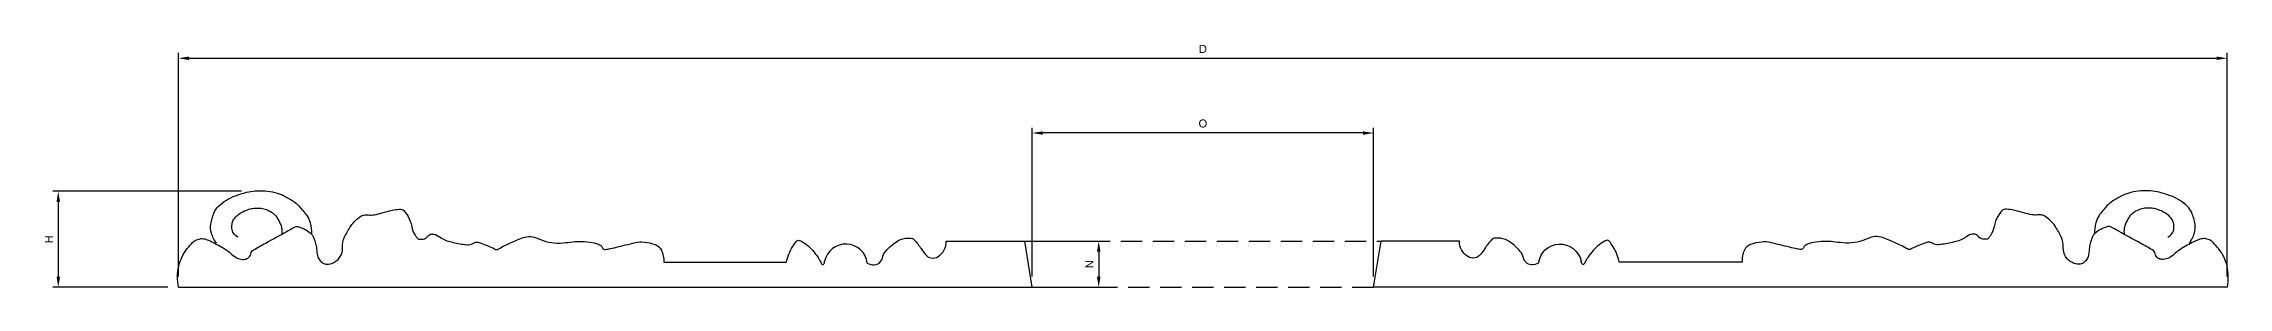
# Model space of a CAD drawing. Header units: millimetres. Extents: x 96 to 279, y 61 to 183.
# Drawn here: x 188.23 to 213.82, y 146.11 to 148.97 of the extents above; entities that cross this region are included whole.
import ezdxf

# ---------------------------------------------------------------- set-up
doc = ezdxf.new("R2010")
doc.units = ezdxf.units.MM
doc.linetypes.add('HIDDEN', pattern=[0.375, 0.25, -0.125])
doc.layers.add('DIMENSIONS', color=4, linetype='Continuous')
doc.styles.get("Standard").update_dxf_attribs({"font": 'arial.ttf'})
doc.dimstyles.new('BALMER1', dxfattribs={"dimscale": 0, "dimtxt": 0.09375, "dimasz": 0.125, "dimexe": 0.0625, "dimexo": 0.125, "dimgap": 0.0625, "dimtad": 1, "dimdec": 4, "dimlfac": -1, "dimzin": 3, "dimdsep": 46, "dimlunit": 4, "dimtxsty": 'Standard', "dimcen": 0.0625, "dimdle": 0.0625, "dimclrd": 256, "dimclre": 256, "dimclrt": 256, "dimadec": 0, "dimazin": 0, "dimtfac": 0.75, "dimtdec": 4, "dimtix": 1, "dimtmove": 2, "dimatfit": 3, "dimfxl": 1, "dimtolj": 1, "dimtzin": 3, "dimarcsym": 0})

# ---------------------------------------------------------------- blocks, each defined once
blk = doc.blocks.new('*D134')
at = {"layer": 'Defpoints', "color": 0, "transparency": 16777216}
for p in [(213.811, 148.798), (189.811, 146.114), (213.811, 146.114)]:
    blk.add_point(p, dxfattribs=at)
at = {"layer": 'DIMENSIONS', "lineweight": -2, "transparency": 16777216}
for p, q in [((189.811, 146.239), (189.811, 148.86)), ((189.936, 148.798), (213.686, 148.798)), ((213.811, 146.239), (213.811, 148.86))]:
    blk.add_line(p, q, dxfattribs=at)
at = {"layer": 'DIMENSIONS', "transparency": 16777216}
for points in [[(189.936, 148.818), (189.936, 148.777), (189.811, 148.798)], [(213.686, 148.818), (213.686, 148.777), (213.811, 148.798)]]:
    blk.add_solid(points, dxfattribs=at)
at = {"layer": 'DIMENSIONS', "transparency": 16777216, "insert": (201.811, 148.907), "char_height": 0.0938, "attachment_point": 5}
blk.add_mtext('\\A1;D', dxfattribs=at)
blk = doc.blocks.new('*D135')
at = {"layer": 'Defpoints', "color": 0, "transparency": 16777216}
for p in [(190.673, 147.239), (188.403, 146.114), (189.811, 146.114)]:
    blk.add_point(p, dxfattribs=at)
at = {"layer": 'DIMENSIONS', "lineweight": -2, "transparency": 16777216}
for p, q in [((190.548, 147.239), (188.341, 147.239)), ((188.403, 147.114), (188.403, 146.239)), ((189.686, 146.114), (188.341, 146.114))]:
    blk.add_line(p, q, dxfattribs=at)
at = {"layer": 'DIMENSIONS', "transparency": 16777216}
for points in [[(188.383, 147.114), (188.424, 147.114), (188.403, 147.239)], [(188.383, 146.239), (188.424, 146.239), (188.403, 146.114)]]:
    blk.add_solid(points, dxfattribs=at)
at = {"layer": 'DIMENSIONS', "transparency": 16777216, "insert": (188.294, 146.676), "char_height": 0.0938, "attachment_point": 5, "rotation": 90}
blk.add_mtext('\\A1;H', dxfattribs=at)
blk = doc.blocks.new('*D136')
at = {"layer": 'Defpoints', "color": 0, "transparency": 16777216}
for p in [(199.811, 147.922), (199.811, 146.114), (203.811, 146.114)]:
    blk.add_point(p, dxfattribs=at)
at = {"layer": 'DIMENSIONS', "lineweight": -2, "transparency": 16777216}
for p, q in [((199.811, 146.239), (199.811, 147.984)), ((203.686, 147.922), (199.936, 147.922)), ((203.811, 146.239), (203.811, 147.984))]:
    blk.add_line(p, q, dxfattribs=at)
at = {"layer": 'DIMENSIONS', "transparency": 16777216}
for points in [[(199.936, 147.942), (199.936, 147.901), (199.811, 147.922)], [(203.686, 147.942), (203.686, 147.901), (203.811, 147.922)]]:
    blk.add_solid(points, dxfattribs=at)
at = {"layer": 'DIMENSIONS', "transparency": 16777216, "insert": (201.811, 148.033), "char_height": 0.0938, "attachment_point": 5}
blk.add_mtext('\\A1;O', dxfattribs=at)
blk = doc.blocks.new('*D137')
at = {"layer": 'Defpoints', "color": 0, "transparency": 16777216}
for p in [(199.725, 146.655), (199.811, 146.114), (200.591, 146.114)]:
    blk.add_point(p, dxfattribs=at)
at = {"layer": 'DIMENSIONS', "lineweight": -2, "transparency": 16777216}
for p, q in [((199.85, 146.655), (200.654, 146.655)), ((200.591, 146.53), (200.591, 146.239)), ((199.936, 146.114), (200.654, 146.114))]:
    blk.add_line(p, q, dxfattribs=at)
at = {"layer": 'DIMENSIONS', "transparency": 16777216}
for points in [[(200.57, 146.53), (200.612, 146.53), (200.591, 146.655)], [(200.57, 146.239), (200.612, 146.239), (200.591, 146.114)]]:
    blk.add_solid(points, dxfattribs=at)
at = {"layer": 'DIMENSIONS', "transparency": 16777216, "insert": (200.482, 146.384), "char_height": 0.0938, "attachment_point": 5, "rotation": 90}
blk.add_mtext('\\A1;N', dxfattribs=at)

msp = doc.modelspace()

# ---------------------------------------------------------------- linework, layer by layer
for p, q in [((198.80575, 146.65465), (199.72516, 146.65465)), ((199.81125, 146.11394), (199.72516, 146.65465)), ((203.81125, 146.11394), (203.89734, 146.65465)), ((204.81674, 146.65465), (203.89734, 146.65465)), ((195.49501, 146.40915), (196.93376, 146.40915)), ((208.12748, 146.40915), (206.68874, 146.40915)), ((189.81125, 146.11394), (199.81125, 146.11394)), ((213.81125, 146.11394), (203.81125, 146.11394))]:
    msp.add_line(p, q)
at = {"linetype": 'HIDDEN'}
for p, q in [((199.72516, 146.65465), (203.89734, 146.65465)), ((199.81125, 146.11394), (203.81125, 146.11394))]:
    msp.add_line(p, q, dxfattribs=at)
at = {"flags": 128}
for points in [[(190.25753, 146.63039, -0.08823802), (190.19733, 146.74873, -0.1128337), (190.19005, 146.85281, -0.06080202), (190.22859, 146.98874, -0.09998972), (190.2772, 147.06023, -0.05260819), (190.37205, 147.13526, -0.05361756), (190.47854, 147.18763, -0.02895193), (190.60976, 147.22707, -0.03876083), (190.71092, 147.24305, -0.04005321), (190.82663, 147.24294, -0.04016147), (190.94053, 147.22441, -0.04853757), (191.03906, 147.18972, -0.03909638), (191.15192, 147.12604, -0.05552655), (191.2215, 147.0671, -0.03475866), (191.31378, 146.95474, -0.09226097), (191.35256, 146.87109, -0.06209202), (191.3697, 146.73579)], [(213.36497, 146.63039, 0.08823802), (213.42517, 146.74873, 0.1128337), (213.43245, 146.85281, 0.06080202), (213.39391, 146.98874, 0.09998972), (213.3453, 147.06023, 0.05260819), (213.25045, 147.13526, 0.05361756), (213.14396, 147.18763, 0.02895193), (213.01274, 147.22707, 0.03876083), (212.91158, 147.24305, 0.04005321), (212.79587, 147.24294, 0.04016147), (212.68197, 147.22441, 0.04853757), (212.58344, 147.18972, 0.03909638), (212.47058, 147.12604, 0.05552655), (212.401, 147.0671, 0.03475866), (212.30872, 146.95474, 0.09226097), (212.26994, 146.87109, 0.06209202), (212.25279, 146.73579)], [(189.81125, 146.11394, -0.10475143), (189.81519, 146.36366, -0.11542576), (189.91489, 146.56779, -0.01478251), (189.97638, 146.6388, -0.06220668), (189.99347, 146.65328, -0.07885813), (190.05262, 146.67981, -0.10043939), (190.1036, 146.68308, -0.07211073), (190.1614, 146.66645, -0.02408669), (190.32101, 146.58491, -0.05732173), (190.43397, 146.50167, 0.08730025), (190.5116, 146.45133, 0.11322348), (190.57385, 146.44027, 0.13401441), (190.62486, 146.45697, 0.20686333), (190.65782, 146.50726, -0.22524253), (190.68994, 146.5527, -0.00273859), (190.83299, 146.63214, 0.00158701), (191.08015, 146.76866, 0.00074493), (191.14851, 146.80683, -0.00172718), (191.17802, 146.82323, -0.19236677), (191.20974, 146.82718, -0.06494337), (191.29468, 146.79266, -0.0457497), (191.35926, 146.74781, -0.09258065), (191.38407, 146.71759, -0.04070415), (191.4017, 146.67829, -0.02491299), (191.42183, 146.61093, -0.05039564), (191.43071, 146.54787, 0.05120706), (191.43955, 146.48581, 0.09268303), (191.46184, 146.43704, 0.09076709), (191.5009, 146.39869, 0.15317074), (191.5502, 146.38391, 0.1066093), (191.62144, 146.40022, 0.07051187), (191.67031, 146.43212, 0.0733999), (191.70666, 146.47484, 0.1549287), (191.73287, 146.57702, -0.12452596), (191.75765, 146.7048, -0.03699211), (191.82895, 146.83129, -0.06081964), (191.88656, 146.8985, -0.04289313), (191.94829, 146.94591, -0.08790308), (191.98357, 146.96057, -0.08968138), (192.03831, 146.96273, 0.07704822), (192.10193, 146.96365, 0.03524266), (192.19714, 146.98683, -0.02879851), (192.31323, 147.01667, -0.0255932), (192.39785, 147.02883, -0.07220498), (192.42824, 147.02724, -0.16606455), (192.45083, 147.01413, -0.04939357), (192.50042, 146.94426, -0.08430311), (192.54324, 146.82705, 0.09656751), (192.58318, 146.72545, 0.02579357), (192.60651, 146.69268, 0.0702049), (192.61726, 146.68246, 0.14153277), (192.63111, 146.67758, 0.04551118), (192.67593, 146.67907, 0.21458151), (192.7294, 146.71162, -0.24431853), (192.77853, 146.73785, -0.16441325), (192.86209, 146.71065, 0.10018406), (192.99034, 146.65012, 0.01944532), (193.14665, 146.61805, 0.04786954), (193.21143, 146.61365, 0.15063373), (193.27414, 146.63491, -0.22775883), (193.31848, 146.64289, -0.01770052), (193.34501, 146.63453, -0.00571559), (193.42584, 146.60483, -0.03849999), (193.51387, 146.56334, 0.13840482), (193.54062, 146.55672, 0.13755464), (193.56073, 146.56308, -0.03400838), (193.63384, 146.60411, -0.01032328), (193.77119, 146.66592, -0.01834432), (193.85037, 146.69622, -0.19669608), (194.02069, 146.68606, 0.12369786), (194.28052, 146.63288, 0.02398162), (194.40557, 146.64444, -0.03146462), (194.50104, 146.65183, -0.03874022), (194.6302, 146.64367, -0.04902773), (194.72966, 146.61948, -0.20125134), (194.7775, 146.57635, 0.33337868), (194.81418, 146.55691, 0.01342382), (194.84385, 146.56241, 0.00405495), (194.94136, 146.58402, 0.00613477), (195.04796, 146.60993, -0.0056265), (195.16416, 146.6383, -0.08299929), (195.26545, 146.64465, -0.06175008), (195.39797, 146.61413, -0.19722852), (195.4677, 146.55056, -0.12634709), (195.49501, 146.40915)], [(190.51029, 146.70002, -0.11122834), (190.4569, 146.74806, -0.137216), (190.43716, 146.80323, -0.07017064), (190.44168, 146.86856, -0.09993289), (190.46003, 146.91098, -0.06520347), (190.5056, 146.9611, -0.0619296), (190.56527, 147.0001, -0.03824006), (190.63704, 147.02868, -0.04847589), (190.69674, 147.04112, -0.04938152), (190.7625, 147.04178, -0.049458), (190.827, 147.02954, -0.05844372), (190.88583, 147.00446, -0.05987473), (190.93592, 146.9672, -0.06205568), (190.96513, 146.93164, -0.03447431), (191.00437, 146.85894, -0.07515774), (191.01937, 146.80599, -0.0549858), (191.02057, 146.73098)], [(213.81125, 146.11394, 0.10475143), (213.80731, 146.36366, 0.11542576), (213.70761, 146.56779, 0.01478251), (213.64611, 146.6388, 0.06220668), (213.62903, 146.65328, 0.07885813), (213.56988, 146.67981, 0.10043939), (213.51889, 146.68308, 0.07211073), (213.4611, 146.66645, 0.02408669), (213.30149, 146.58491, 0.05732173), (213.18853, 146.50167, -0.08730025), (213.1109, 146.45133, -0.11322348), (213.04865, 146.44027, -0.13401441), (212.99763, 146.45697, -0.20686333), (212.96467, 146.50726, 0.22524253), (212.93256, 146.5527, 0.00273859), (212.78951, 146.63214, -0.00158701), (212.54234, 146.76866, -0.00074493), (212.47399, 146.80683, 0.00172718), (212.44448, 146.82323, 0.19236677), (212.41276, 146.82718, 0.06494337), (212.32781, 146.79266, 0.0457497), (212.26324, 146.74781, 0.09258065), (212.23842, 146.71759, 0.04070415), (212.2208, 146.67829, 0.02491299), (212.20067, 146.61093, 0.05039564), (212.19179, 146.54787, -0.05120706), (212.18295, 146.48581, -0.09268303), (212.16066, 146.43704, -0.09076709), (212.1216, 146.39869, -0.15317074), (212.07229, 146.38391, -0.1066093), (212.00106, 146.40022, -0.07051187), (211.95219, 146.43212, -0.0733999), (211.91584, 146.47484, -0.1549287), (211.88962, 146.57702, 0.12452596), (211.86485, 146.7048, 0.03699211), (211.79355, 146.83129, 0.06081964), (211.73594, 146.8985, 0.04289313), (211.67421, 146.94591, 0.08790308), (211.63893, 146.96057, 0.08968138), (211.58419, 146.96273, -0.07704822), (211.52057, 146.96365, -0.03524266), (211.42536, 146.98683, 0.02879851), (211.30927, 147.01667, 0.0255932), (211.22465, 147.02883, 0.07220498), (211.19425, 147.02724, 0.16606455), (211.17166, 147.01413, 0.04939357), (211.12208, 146.94426, 0.08430311), (211.07926, 146.82705, -0.09656751), (211.03931, 146.72545, -0.02579357), (211.01599, 146.69268, -0.0702049), (211.00524, 146.68246, -0.14153277), (210.99139, 146.67758, -0.04551118), (210.94656, 146.67907, -0.21458151), (210.89309, 146.71162, 0.24431853), (210.84396, 146.73785, 0.16441325), (210.76041, 146.71065, -0.10018406), (210.63215, 146.65012, -0.01944532), (210.47585, 146.61805, -0.04786954), (210.41106, 146.61365, -0.15063373), (210.34835, 146.63491, 0.22775883), (210.30402, 146.64289, 0.01770052), (210.27749, 146.63453, 0.00571559), (210.19666, 146.60483, 0.03849999), (210.10862, 146.56334, -0.13840482), (210.08188, 146.55672, -0.13755464), (210.06177, 146.56308, 0.03400838), (209.98866, 146.60411, 0.01032328), (209.85131, 146.66592, 0.01834432), (209.77213, 146.69622, 0.19669608), (209.6018, 146.68606, -0.12369786), (209.34198, 146.63288, -0.02398162), (209.21693, 146.64444, 0.03146462), (209.12146, 146.65183, 0.03874022), (208.9923, 146.64367, 0.04902773), (208.89284, 146.61948, 0.20125134), (208.845, 146.57635, -0.33337868), (208.80831, 146.55691, -0.01342382), (208.77864, 146.56241, -0.00405495), (208.68113, 146.58402, -0.00613477), (208.57454, 146.60993, 0.0056265), (208.45834, 146.6383, 0.08299929), (208.35705, 146.64465, 0.06175008), (208.22453, 146.61413, 0.19722852), (208.1548, 146.55056, 0.12634709), (208.12748, 146.40915)], [(213.11221, 146.70002, 0.11122834), (213.16559, 146.74806, 0.137216), (213.18534, 146.80323, 0.07017064), (213.18082, 146.86856, 0.09993289), (213.16246, 146.91098, 0.06520347), (213.1169, 146.9611, 0.0619296), (213.05723, 147.0001, 0.03824006), (212.98546, 147.02868, 0.04847589), (212.92576, 147.04112, 0.04938152), (212.86, 147.04178, 0.049458), (212.79549, 147.02954, 0.05844372), (212.73667, 147.00446, 0.05987473), (212.68658, 146.9672, 0.06205568), (212.65736, 146.93164, 0.03447431), (212.61812, 146.85894, 0.07515774), (212.60313, 146.80599, 0.0549858), (212.60193, 146.73098)], [(196.93376, 146.40915, -0.04484046), (196.96172, 146.50299, -0.04571738), (197.00528, 146.5886, -0.02052607), (197.05064, 146.65448, -0.12703582), (197.0609, 146.66267, -0.18202195), (197.08339, 146.66405, -0.07470315), (197.13155, 146.6409, -0.04124059), (197.20904, 146.57828, -0.04379478), (197.271, 146.50781, -0.00697022), (197.30278, 146.46327, -0.01048955), (197.32285, 146.43295, -0.06033907), (197.33451, 146.40839, 0.07193832), (197.34478, 146.38799, 0.45177239), (197.36651, 146.38555, 0.22972673), (197.38055, 146.42043)], [(197.87894, 146.39648, 0.13020718), (197.96486, 146.37883, 0.17559336), (198.02548, 146.40475, 0.15047454), (198.05742, 146.46048, -0.11858196), (198.09314, 146.53298, -0.0840928), (198.24196, 146.66069, -0.14201526), (198.35567, 146.69084, -0.03440214), (198.40761, 146.68607, -0.1451448), (198.41897, 146.6806, -0.02749252), (198.42983, 146.6696, -0.00669093), (198.47122, 146.62148, -0.03596636), (198.5102, 146.56748, 0.02946088), (198.55691, 146.50096, 0.3801162), (198.70917, 146.47432, 0.26912889), (198.80575, 146.65465)], [(205.74356, 146.39648, -0.13020718), (205.65764, 146.37883, -0.17559336), (205.59702, 146.40475, -0.15047454), (205.56508, 146.46048, 0.11858196), (205.52936, 146.53298, 0.0840928), (205.38053, 146.66069, 0.14201526), (205.26683, 146.69084, 0.03440214), (205.21489, 146.68607, 0.1451448), (205.20353, 146.6806, 0.02749252), (205.19267, 146.6696, 0.00669093), (205.15127, 146.62148, 0.03596636), (205.11229, 146.56748, -0.02946088), (205.06559, 146.50096, -0.3801162), (204.91333, 146.47432, -0.26912889), (204.81674, 146.65465)], [(206.68874, 146.40915, 0.04484046), (206.66077, 146.50299, 0.04571738), (206.61722, 146.5886, 0.02052607), (206.57186, 146.65448, 0.12703582), (206.5616, 146.66267, 0.18202195), (206.53911, 146.66405, 0.07470315), (206.49095, 146.6409, 0.04124059), (206.41346, 146.57828, 0.04379478), (206.3515, 146.50781, 0.00697022), (206.31972, 146.46327, 0.01048955), (206.29965, 146.43295, 0.06033907), (206.28799, 146.40839, -0.07193832), (206.27772, 146.38799, -0.45177239), (206.25599, 146.38555, -0.22972673), (206.24195, 146.42043)]]:
    msp.add_lwpolyline(points, format="xyb", dxfattribs=at)
for points in [[(197.87894, 146.39648, 0.85432371), (197.38055, 146.42043, 0.85432371)], [(205.74356, 146.39648, -0.85432371), (206.24195, 146.42043, -0.85432371)]]:
    msp.add_lwpolyline(points, format="xyb")

# ---------------------------------------------------------------- dimensions: what is measured, and where the dimension line sits
at = {"layer": 'DIMENSIONS'}
for base, p1, p2, text, picture, middle in [((213.81125, 148.79759), (189.81125, 146.11394), (213.81125, 146.11394), 'D', '*D134', (201.81125, 148.90697)), ((199.81125, 147.9216), (203.81125, 146.11394), (199.81125, 146.11394), 'O', '*D136', (201.81125, 148.0326))]:
    dim = msp.add_linear_dim(base=base, p1=p1, p2=p2, text=text, dimstyle='BALMER1', override={"dimscale": 1}, dxfattribs=at)
    dim.commit()
    dim.dimension.update_dxf_attribs({"geometry": picture, "text_midpoint": middle})
for base, p1, p2, text, picture, middle in [((188.4034, 146.11394), (190.67318, 147.23894), (189.81125, 146.11394), 'H', '*D135', (188.29403, 146.67644)), ((200.59101, 146.11394), (199.72516, 146.65465), (199.81125, 146.11394), 'N', '*D137', (200.48164, 146.3843))]:
    dim = msp.add_linear_dim(base=base, p1=p1, p2=p2, angle=90, text=text, dimstyle='BALMER1', override={"dimscale": 1}, dxfattribs=at)
    dim.commit()
    dim.dimension.update_dxf_attribs({"geometry": picture, "text_midpoint": middle})

doc.saveas('drawing.dxf')
